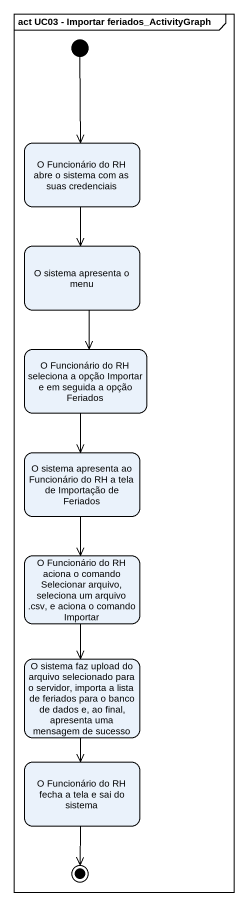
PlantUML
@startuml
mainframe act UC03 - Importar feriados_ActivityGraph
hide empty description
state "O Funcionário do RH abre o sistema com as suas credenciais" as O_Funcionário_do_RH_abre_o
state "O sistema apresenta o menu" as O_sistema_apresenta_o_menu
state "O Funcionário do RH seleciona a opção Importar e em seguida a opção Feriados" as O_Funcionário_do_RH
state "O sistema apresenta ao Funcionário do RH a tela de Importação de Feriados" as O_sistema_apresenta_ao
state "O Funcionário do RH aciona o comando Selecionar arquivo, seleciona um arquivo .csv, e aciona o comando Importar" as O_Funcionário_do_RH_aciona
state "O sistema faz upload do arquivo selecionado para o servidor, importa a lista de feriados para o banco de dados e, ao final, apresenta uma mensagem de sucesso" as O_sistema_faz_upload_do
state "O Funcionário do RH fecha a tela e sai do sistema" as O_Funcionário_do_RH_fecha_a
[*] --> O_Funcionário_do_RH_abre_o
O_Funcionário_do_RH_abre_o --> O_sistema_apresenta_o_menu
O_sistema_apresenta_o_menu --> O_Funcionário_do_RH
O_Funcionário_do_RH --> O_sistema_apresenta_ao
O_sistema_apresenta_ao --> O_Funcionário_do_RH_aciona
O_Funcionário_do_RH_aciona --> O_sistema_faz_upload_do
O_sistema_faz_upload_do --> O_Funcionário_do_RH_fecha_a
O_Funcionário_do_RH_fecha_a --> [*]
@enduml
